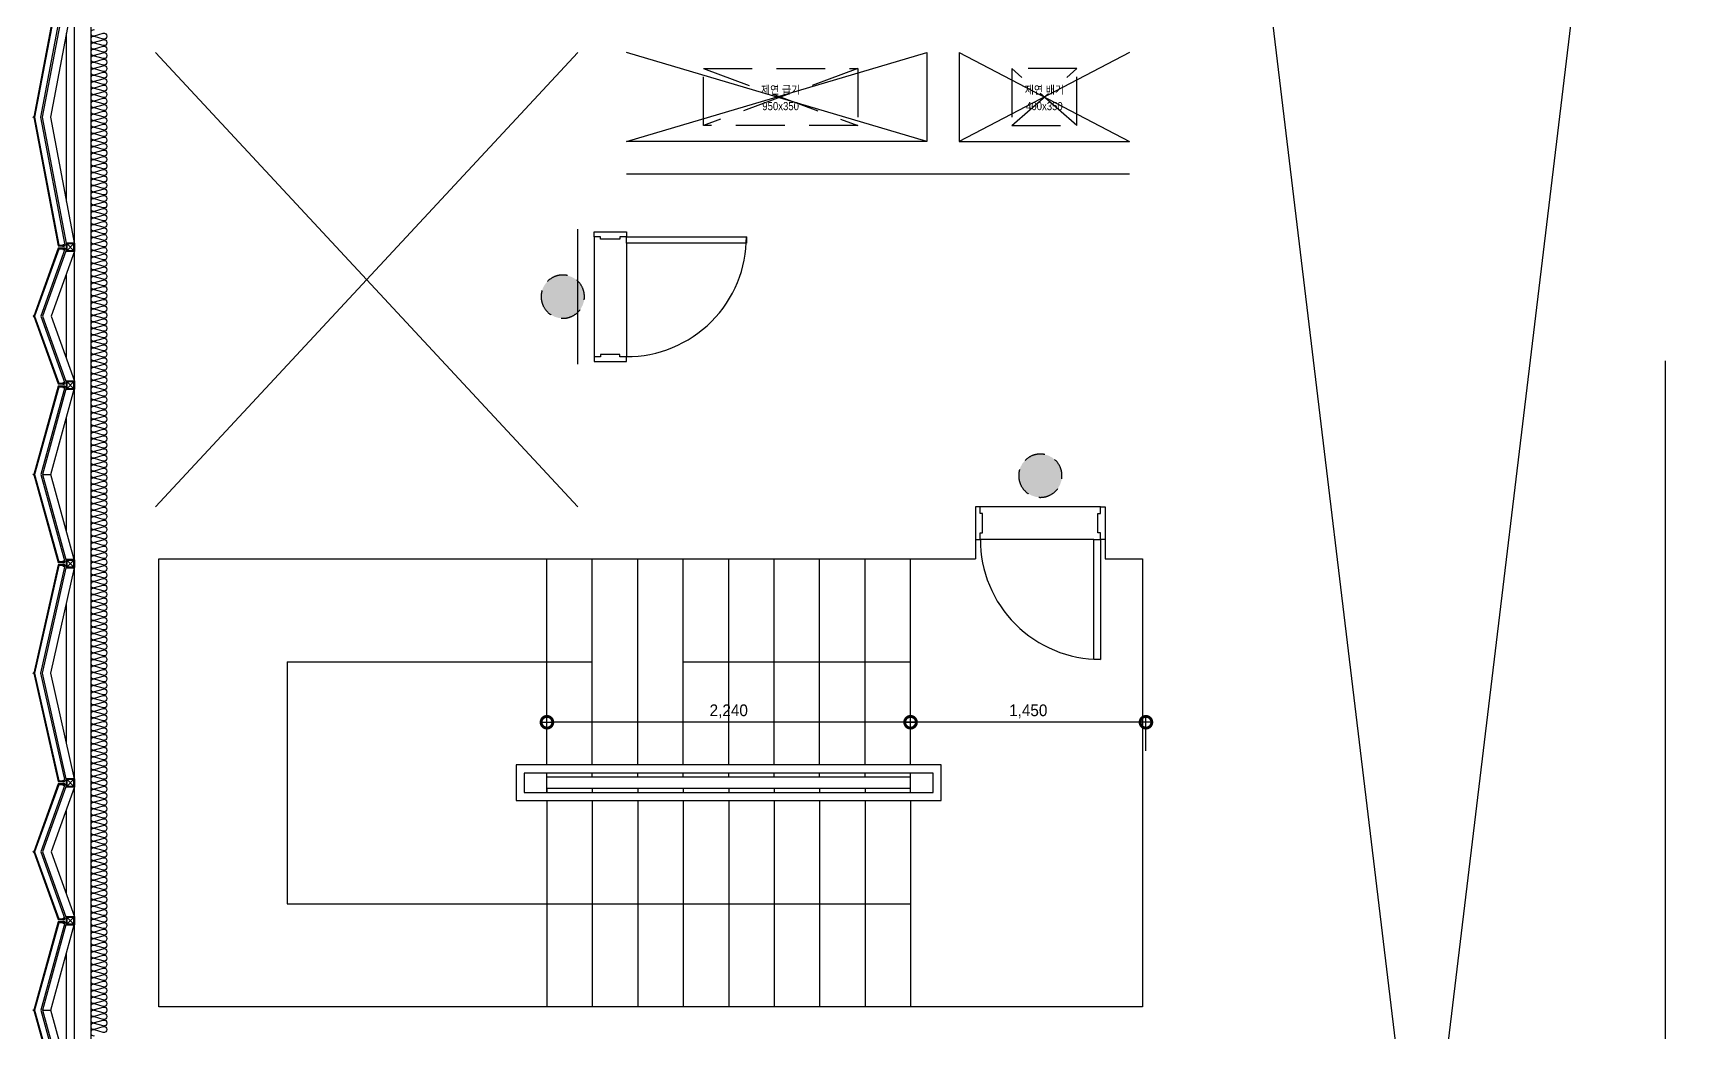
# Model space of a CAD drawing. Header units: millimetres. Extents: x 49154 to 181784, y 28275 to 149577.
# Drawn here: x 91700 to 101941, y 137665 to 143823 of the extents above; entities that cross this region are included whole.
import ezdxf
from ezdxf.enums import TextEntityAlignment as Align

# ---------------------------------------------------------------- set-up
doc = ezdxf.new("R2010")
doc.units = ezdxf.units.MM
doc.header["$LTSCALE"] = 300
for name, pattern in [('ghid', [3, 2, -1]), ('H1', [1.5, 1, -0.5]), ('HID', [2.8, 1.8, -1])]:
    doc.linetypes.add(name, pattern=pattern)
for name, color, linetype in [('6FIN', 6, 'Continuous'), ('A-CORE-STR', 9, 'Continuous'), ('A-CORE-난간', 8, 'Continuous'), ('A-DIM', 7, 'Continuous'), ('A-DOOR', 4, 'Continuous'), ('A-ETC-소방', 8, 'H1'), ('A-FIN', 6, 'Continuous'), ('A-HAT-MATL', 8, 'Continuous'), ('A-OPEN', 1, 'Continuous'), ('A-SYM', 7, 'Continuous'), ('A-WALL-D', 7, 'Continuous'), ('A-갑종방화문', 7, 'Continuous'), ('A-방화문표기', 6, 'ghid'), ('A-하지철물', 55, 'Continuous'), ('alucobond', 4, 'Continuous'), ('ISL', 251, 'Continuous'), ('mold', 4, 'Continuous'), ('SHEET', 6, 'Continuous')]:
    doc.layers.add(name, color=color, linetype=linetype)
doc.layers.add('NOPLOT-DIM', color=191, linetype='Continuous', plot=False)
doc.styles.add('Gdim', font='')
doc.styles.get('Gdim').set_extended_font_data('Dotum')
doc.dimstyles.new('Gdim30(INT)', dxfattribs={"dimscale": 24, "dimtxt": 3, "dimasz": 1, "dimexe": 1.5, "dimexo": 2, "dimgap": 1, "dimtad": 1, "dimdec": 0, "dimzin": 0, "dimdsep": 46, "dimlunit": 6, "dimtxsty": 'Gdim', "dimblk": 'ToneDOT', "dimcen": 1.5, "dimdle": 1.5, "dimclrd": 1, "dimclre": 1, "dimclrt": 256, "dimadec": 1, "dimazin": 0, "dimtfac": 1, "dimtdec": 0, "dimtix": 1, "dimtmove": 2, "dimatfit": 3, "dimldrblk": 'DOT', "dimfxl": 1, "dimtolj": 1, "dimtzin": 0, "dimlwd": -1, "dimlwe": -1, "dimarcsym": 0})

# ---------------------------------------------------------------- blocks, each defined once
blk = doc.blocks.new('EX-850-1')
at = {"layer": '6FIN', "elevation": 0}
for points in [[(3, 204), (47, 204, 0.414214), (50, 207), (50, 251, 0.414214), (47, 254), (3, 254, 0.414214), (0, 251), (0, 207, 0.414214)], [(897, 204), (853, 204, -0.414214), (850, 207), (850, 251, -0.414214), (853, 254), (897, 254, -0.414214), (900, 251), (900, 207, -0.414214)]]:
    blk.add_lwpolyline(points, format="xyb", close=True, dxfattribs=at)
at = {"layer": 'A-하지철물'}
for p, q in [((850, 254), (50, 254)), ((711, 204), (189, 204))]:
    blk.add_line(p, q, dxfattribs=at)
at = {"layer": 'A-하지철물', "elevation": 0}
for points in [[(50, 254), (450, 110), (850, 254)], [(50, 204), (50, 201), (450, 57), (850, 201), (850, 204)]]:
    blk.add_lwpolyline(points, dxfattribs=at)
at = {"layer": 'A-하지철물'}
blk.add_circle((450, 4), 4.07, dxfattribs=at)
at = {"layer": 'alucobond', "color": 251, "linetype": 'HID', "ltscale": 10}
for p, q in [((30, 185), (42, 185)), ((31, 182), (31, 188)), ((31, 187), (39, 187)), ((31, 184), (39, 184)), ((32, 181), (32, 189)), ((32, 189), (32, 189)), ((32, 181), (32, 181)), ((38, 183), (38, 187)), ((39, 183), (39, 187)), ((870, 185), (858, 185)), ((861, 183), (861, 187)), ((869, 187), (861, 187)), ((869, 184), (861, 184)), ((862, 183), (862, 187)), ((867, 181), (867, 189)), ((868, 189), (867, 189)), ((868, 181), (867, 181)), ((869, 182), (869, 188))]:
    blk.add_line(p, q, dxfattribs=at)
at = {"layer": 'alucobond'}
for p, q in [((32, 195), (37, 195)), ((867, 195), (863, 195))]:
    blk.add_line(p, q, dxfattribs=at)
at = {"layer": 'alucobond', "color": 251, "linetype": 'HID', "ltscale": 10}
for points in [[(32, 189), (31, 188)], [(32, 181), (31, 182)], [(868, 189), (869, 188)], [(868, 181), (869, 182)]]:
    blk.add_lwpolyline(points, dxfattribs=at)
at = {"layer": 'alucobond', "elevation": 0}
for points in [[(32, 195), (32, 154), (450, 4), (867, 154), (867, 195)], [(37, 195), (37, 157), (450, 8), (863, 157), (863, 195)]]:
    blk.add_lwpolyline(points, dxfattribs=at)
at = {"layer": 'alucobond', "color": 251, "linetype": 'HID', "ltscale": 10, "elevation": 0}
blk.add_lwpolyline([(37, 195), (450, 47), (863, 195)], dxfattribs=at)
at = {"layer": 'alucobond', "color": 251, "linetype": 'HID', "ltscale": 10}
for points in [[(39, 187, -0.666667), (39, 184, -1.5)], [(861, 187, 0.666667), (861, 184, 1.5)]]:
    blk.add_lwpolyline(points, format="xyb", dxfattribs=at)
for centre, start, end in [((39, 187), 0, 180), ((39, 183), 180, 0), ((861, 187), 0, 180), ((861, 183), 180, 0)]:
    blk.add_arc(centre, 0.75, start, end, dxfattribs=at)
at = {"layer": 'mold', "color": 4}
for points in [[(25, 204), (25, 203)], [(875, 204), (875, 203)]]:
    blk.add_lwpolyline(points, dxfattribs=at)
at = {"layer": 'SHEET', "color": 8}
for p, q in [((47, 251), (3, 207)), ((3, 251), (47, 207)), ((853, 251), (897, 207)), ((897, 251), (853, 207))]:
    blk.add_line(p, q, dxfattribs=at)
at = {"layer": 'SHEET', "color": 8, "elevation": 0}
for points in [[(3, 207), (47, 207), (47, 251), (3, 251)], [(897, 207), (853, 207), (853, 251), (897, 251)]]:
    blk.add_lwpolyline(points, close=True, dxfattribs=at)
blk = doc.blocks.new('EX-1350')
at = {"layer": '6FIN', "elevation": 0}
for points in [[(3, 204), (47, 204, 0.414214), (50, 207), (50, 251, 0.414214), (47, 254), (3, 254, 0.414214), (0, 251), (0, 207, 0.414214)], [(1397, 204), (1353, 204, -0.414214), (1350, 207), (1350, 251, -0.414214), (1353, 254), (1397, 254, -0.414214), (1400, 251), (1400, 207, -0.414214)]]:
    blk.add_lwpolyline(points, format="xyb", close=True, dxfattribs=at)
at = {"layer": 'A-하지철물'}
for p, q in [((1350, 254), (50, 254)), ((1134, 204), (266, 204))]:
    blk.add_line(p, q, dxfattribs=at)
at = {"layer": 'A-하지철물', "elevation": 0}
for points in [[(50, 254), (50, 201), (700, 55), (1350, 201), (1350, 254)], [(50, 253), (700, 107), (1350, 253)]]:
    blk.add_lwpolyline(points, dxfattribs=at)
at = {"layer": 'A-하지철물'}
blk.add_circle((700, 4), 4.07, dxfattribs=at)
at = {"layer": 'alucobond', "color": 251, "linetype": 'HID', "ltscale": 10}
for p, q in [((30, 185), (42, 185)), ((31, 182), (31, 188)), ((31, 187), (39, 187)), ((31, 184), (39, 184)), ((32, 181), (32, 189)), ((32, 189), (32, 189)), ((32, 181), (32, 181)), ((38, 183), (38, 187)), ((39, 183), (39, 187)), ((1370, 185), (1358, 185)), ((1361, 183), (1361, 187)), ((1369, 187), (1361, 187)), ((1369, 184), (1361, 184)), ((1362, 183), (1362, 187)), ((1367, 181), (1367, 189)), ((1368, 189), (1367, 189)), ((1368, 181), (1367, 181)), ((1369, 182), (1369, 188))]:
    blk.add_line(p, q, dxfattribs=at)
at = {"layer": 'alucobond'}
for p, q in [((32, 195), (37, 195)), ((1367, 195), (1363, 195))]:
    blk.add_line(p, q, dxfattribs=at)
at = {"layer": 'alucobond', "color": 251, "linetype": 'HID', "ltscale": 10, "elevation": 0}
for points in [[(32, 189), (31, 188)], [(32, 181), (31, 182)], [(37, 194), (700, 45), (1363, 194)], [(1368, 189), (1369, 188)], [(1368, 181), (1369, 182)]]:
    blk.add_lwpolyline(points, dxfattribs=at)
at = {"layer": 'alucobond', "elevation": 0}
for points in [[(32, 195), (32, 154), (700, 4), (1367, 154), (1367, 195)], [(37, 195), (37, 157), (700, 8), (1363, 157), (1363, 195)]]:
    blk.add_lwpolyline(points, dxfattribs=at)
at = {"layer": 'alucobond', "color": 251, "linetype": 'HID', "ltscale": 10, "elevation": 0}
for points in [[(39, 187, -0.666667), (39, 184, -1.5)], [(1361, 187, 0.666667), (1361, 184, 1.5)]]:
    blk.add_lwpolyline(points, format="xyb", dxfattribs=at)
at = {"layer": 'alucobond', "color": 251, "linetype": 'HID', "ltscale": 10}
for centre, start, end in [((39, 187), 0, 180), ((39, 183), 180, 0), ((1361, 187), 0, 180), ((1361, 183), 180, 0)]:
    blk.add_arc(centre, 0.75, start, end, dxfattribs=at)
at = {"layer": 'mold', "color": 4, "elevation": 0}
for points in [[(25, 204), (25, 203)], [(1375, 204), (1375, 203)]]:
    blk.add_lwpolyline(points, dxfattribs=at)
at = {"layer": 'SHEET', "color": 8}
for p, q in [((47, 251), (3, 207)), ((3, 251), (47, 207)), ((1353, 251), (1397, 207)), ((1397, 251), (1353, 207))]:
    blk.add_line(p, q, dxfattribs=at)
at = {"layer": 'SHEET', "color": 8, "elevation": 0}
for points in [[(3, 207), (47, 207), (47, 251), (3, 251)], [(1397, 207), (1353, 207), (1353, 251), (1397, 251)]]:
    blk.add_lwpolyline(points, close=True, dxfattribs=at)
blk = doc.blocks.new('EX-1100')
at = {"layer": '6FIN', "elevation": 0}
for points in [[(3, 204), (47, 204, 0.414214), (50, 207), (50, 251, 0.414214), (47, 254), (3, 254, 0.414214), (0, 251), (0, 207, 0.414214)], [(1147, 204), (1103, 204, -0.414214), (1100, 207), (1100, 251, -0.414214), (1103, 254), (1147, 254, -0.414214), (1150, 251), (1150, 207, -0.414214)]]:
    blk.add_lwpolyline(points, format="xyb", close=True, dxfattribs=at)
at = {"layer": 'A-하지철물'}
for p, q in [((1100, 254), (50, 254)), ((923, 204), (227, 204)), ((575, 56), (575, 108))]:
    blk.add_line(p, q, dxfattribs=at)
at = {"layer": 'A-하지철물', "elevation": 0}
blk.add_lwpolyline([(1100, 201), (1100, 253), (575, 108), (50, 253), (50, 201), (575, 56)], close=True, dxfattribs=at)
at = {"layer": 'A-하지철물'}
blk.add_circle((575, 4), 4.07, dxfattribs=at)
at = {"layer": 'alucobond', "color": 251, "linetype": 'HID', "ltscale": 10}
for p, q in [((30, 185), (42, 185)), ((31, 182), (31, 188)), ((31, 187), (39, 187)), ((31, 184), (39, 184)), ((32, 181), (32, 189)), ((32, 189), (32, 189)), ((32, 181), (32, 181)), ((38, 183), (38, 187)), ((39, 183), (39, 187)), ((1120, 185), (1108, 185)), ((1111, 183), (1111, 187)), ((1119, 187), (1111, 187)), ((1119, 184), (1111, 184)), ((1112, 183), (1112, 187)), ((1118, 181), (1118, 189)), ((1118, 189), (1118, 189)), ((1118, 181), (1118, 181)), ((1119, 182), (1119, 188))]:
    blk.add_line(p, q, dxfattribs=at)
at = {"layer": 'alucobond'}
for p, q in [((32, 195), (37, 195)), ((1118, 195), (1114, 195))]:
    blk.add_line(p, q, dxfattribs=at)
at = {"layer": 'alucobond', "color": 251, "linetype": 'HID', "ltscale": 10, "elevation": 0}
for points in [[(32, 189), (31, 188)], [(32, 181), (31, 182)], [(37, 194), (575, 46), (1114, 194)], [(1118, 189), (1119, 188)], [(1118, 181), (1119, 182)]]:
    blk.add_lwpolyline(points, dxfattribs=at)
at = {"layer": 'alucobond', "elevation": 0}
for points in [[(32, 195), (32, 154), (575, 4), (1118, 154), (1118, 195)], [(37, 195), (37, 157), (575, 8), (1114, 157), (1114, 195)], [(1114, 195), (1114, 157)]]:
    blk.add_lwpolyline(points, dxfattribs=at)
at = {"layer": 'alucobond', "color": 251, "linetype": 'HID', "ltscale": 10, "elevation": 0}
for points in [[(39, 187, -0.666667), (39, 184, -1.5)], [(1111, 187, 0.666667), (1111, 184, 1.5)]]:
    blk.add_lwpolyline(points, format="xyb", dxfattribs=at)
at = {"layer": 'alucobond', "color": 251, "linetype": 'HID', "ltscale": 10}
for centre, start, end in [((39, 187), 0, 180), ((39, 183), 180, 0), ((1111, 187), 0, 180), ((1111, 183), 180, 0)]:
    blk.add_arc(centre, 0.75, start, end, dxfattribs=at)
at = {"layer": 'mold', "color": 4, "elevation": 0}
for points in [[(25, 204), (25, 203)], [(1125, 204), (1125, 203)]]:
    blk.add_lwpolyline(points, dxfattribs=at)
at = {"layer": 'SHEET', "color": 8}
for p, q in [((47, 251), (3, 207)), ((3, 251), (47, 207)), ((1103, 251), (1147, 207)), ((1147, 251), (1103, 207))]:
    blk.add_line(p, q, dxfattribs=at)
at = {"layer": 'SHEET', "color": 8, "elevation": 0}
for points in [[(3, 207), (47, 207), (47, 251), (3, 251)], [(1147, 207), (1103, 207), (1103, 251), (1147, 251)]]:
    blk.add_lwpolyline(points, close=True, dxfattribs=at)
blk = doc.blocks.new('EX-1600')
at = {"layer": '6FIN', "elevation": 0}
for points in [[(3, 204), (47, 204, 0.414214), (50, 207), (50, 251, 0.414214), (47, 254), (3, 254, 0.414214), (0, 251), (0, 207, 0.414214)], [(1647, 204), (1603, 204, -0.414214), (1600, 207), (1600, 251, -0.414214), (1603, 254), (1647, 254, -0.414214), (1650, 251), (1650, 207, -0.414214)]]:
    blk.add_lwpolyline(points, format="xyb", close=True, dxfattribs=at)
at = {"layer": 'A-하지철물'}
for p, q in [((1600, 254), (50, 254)), ((1344, 204), (306, 204))]:
    blk.add_line(p, q, dxfattribs=at)
at = {"layer": 'A-하지철물', "elevation": 0}
for points in [[(42, 254), (825, 106), (1608, 254)], [(50, 204), (50, 202), (825, 55), (1600, 202), (1600, 204)]]:
    blk.add_lwpolyline(points, dxfattribs=at)
at = {"layer": 'A-하지철물'}
blk.add_circle((825, 4), 4.07, dxfattribs=at)
at = {"layer": 'alucobond', "color": 251, "linetype": 'HID', "ltscale": 10}
for p, q in [((30, 185), (42, 185)), ((31, 182), (31, 188)), ((31, 187), (39, 187)), ((31, 184), (39, 184)), ((32, 181), (32, 189)), ((32, 189), (32, 189)), ((32, 181), (32, 181)), ((38, 183), (38, 187)), ((39, 183), (39, 187)), ((1620, 185), (1608, 185)), ((1611, 183), (1611, 187)), ((1619, 187), (1611, 187)), ((1619, 184), (1611, 184)), ((1612, 183), (1612, 187)), ((1617, 181), (1617, 189)), ((1618, 189), (1617, 189)), ((1618, 181), (1617, 181)), ((1619, 182), (1619, 188))]:
    blk.add_line(p, q, dxfattribs=at)
at = {"layer": 'alucobond'}
for p, q in [((32, 195), (37, 195)), ((1617, 195), (1613, 195))]:
    blk.add_line(p, q, dxfattribs=at)
at = {"layer": 'alucobond', "color": 251, "linetype": 'HID', "ltscale": 10}
for points in [[(32, 189), (31, 188)], [(32, 181), (31, 182)]]:
    blk.add_lwpolyline(points, dxfattribs=at)
at = {"layer": 'alucobond', "elevation": 0}
for points in [[(32, 195), (32, 154), (825, 4), (1617, 154), (1617, 195)], [(37, 195), (37, 157), (825, 8), (1613, 157), (1613, 195)]]:
    blk.add_lwpolyline(points, dxfattribs=at)
at = {"layer": 'alucobond', "color": 251, "linetype": 'HID', "ltscale": 10, "elevation": 0}
for points in [[(37, 194), (825, 45), (1613, 194)], [(1618, 189), (1619, 188)], [(1618, 181), (1619, 182)]]:
    blk.add_lwpolyline(points, dxfattribs=at)
at = {"layer": 'alucobond', "color": 251, "linetype": 'HID', "ltscale": 10}
blk.add_lwpolyline([(39, 187, -0.666667), (39, 184, -1.5)], format="xyb", dxfattribs=at)
at = {"layer": 'alucobond', "color": 251, "linetype": 'HID', "ltscale": 10, "elevation": 0}
blk.add_lwpolyline([(1611, 187, 0.666667), (1611, 184, 1.5)], format="xyb", dxfattribs=at)
at = {"layer": 'alucobond', "color": 251, "linetype": 'HID', "ltscale": 10}
for centre, start, end in [((39, 187), 0, 180), ((39, 183), 180, 0), ((1611, 187), 0, 180), ((1611, 183), 180, 0)]:
    blk.add_arc(centre, 0.75, start, end, dxfattribs=at)
at = {"layer": 'mold', "color": 4}
blk.add_lwpolyline([(25, 204), (25, 203)], dxfattribs=at)
at = {"layer": 'mold', "color": 4, "elevation": 0}
blk.add_lwpolyline([(1625, 204), (1625, 203)], dxfattribs=at)
at = {"layer": 'SHEET', "color": 8}
for p, q in [((47, 251), (3, 207)), ((3, 251), (47, 207)), ((1603, 251), (1647, 207)), ((1647, 251), (1603, 207))]:
    blk.add_line(p, q, dxfattribs=at)
at = {"layer": 'SHEET', "color": 8, "elevation": 0}
for points in [[(3, 207), (47, 207), (47, 251), (3, 251)], [(1647, 207), (1603, 207), (1603, 251), (1647, 251)]]:
    blk.add_lwpolyline(points, close=True, dxfattribs=at)
blk = doc.blocks.new('ToneDOT')
at = {"layer": 'A-DIM', "color": 1, "linetype": 'ByBlock'}
blk.add_line((1.5, 0), (-1.5, 0), dxfattribs=at)
at = {"layer": 'A-DIM', "color": 1, "linetype": 'ByBlock', "const_width": 3}
blk.add_lwpolyline([(0.375, 0, 1), (-0.375, 0, 1)], format="xyb", close=True, dxfattribs=at)
blk = doc.blocks.new('*D176')
at = {"layer": 'Defpoints', "color": 0, "transparency": 16777216}
for p in [(97104, 139578), (97104, 139354), (98554, 139354)]:
    blk.add_point(p, dxfattribs=at)
at = {"layer": 'NOPLOT-DIM', "color": 1, "transparency": 16777216}
for p, q in [((97104, 139402), (97104, 139614)), ((98554, 139402), (98554, 139614)), ((98530, 139578), (97128, 139578))]:
    blk.add_line(p, q, dxfattribs=at)
at = {"layer": 'NOPLOT-DIM', "color": 1, "transparency": 16777216, "xscale": 24, "yscale": 24, "zscale": 24, "rotation": 180}
blk.add_blockref('ToneDOT', (97104, 139578), dxfattribs=at)
at = {"layer": 'NOPLOT-DIM', "color": 1, "transparency": 16777216, "xscale": 24, "yscale": 24, "zscale": 24}
blk.add_blockref('ToneDOT', (98554, 139578), dxfattribs=at)
at = {"layer": 'NOPLOT-DIM', "transparency": 16777216, "insert": (97829, 139645), "char_height": 72, "attachment_point": 5, "style": 'Gdim'}
blk.add_mtext('\\A1;1,450', dxfattribs=at)
blk = doc.blocks.new('_Dot')
at = {"color": 0, "linetype": 'ByBlock', "lineweight": -2}
blk.add_line((-0.5, 0), (-1, 0), dxfattribs=at)
at = {"color": 0, "linetype": 'ByBlock', "const_width": 0.5}
blk.add_lwpolyline([(-0.25, 0, 1), (0.25, 0, 1)], format="xyb", close=True, dxfattribs=at)
blk = doc.blocks.new('*D177')
at = {"layer": 'Defpoints', "color": 0, "transparency": 16777216}
for p in [(94864, 139578), (94864, 139354), (97104, 139354)]:
    blk.add_point(p, dxfattribs=at)
at = {"layer": 'NOPLOT-DIM', "color": 1, "transparency": 16777216}
for p, q in [((94864, 139402), (94864, 139614)), ((97104, 139402), (97104, 139614)), ((97080, 139578), (94888, 139578))]:
    blk.add_line(p, q, dxfattribs=at)
at = {"layer": 'NOPLOT-DIM', "color": 1, "transparency": 16777216, "xscale": 24, "yscale": 24, "zscale": 24, "rotation": 180}
blk.add_blockref('ToneDOT', (94864, 139578), dxfattribs=at)
at = {"layer": 'NOPLOT-DIM', "color": 1, "transparency": 16777216, "xscale": 24, "yscale": 24, "zscale": 24}
blk.add_blockref('ToneDOT', (97104, 139578), dxfattribs=at)
at = {"layer": 'NOPLOT-DIM', "transparency": 16777216, "insert": (95984, 139645), "char_height": 72, "attachment_point": 5, "style": 'Gdim'}
blk.add_mtext('\\A1;2,240', dxfattribs=at)
blk = doc.blocks.new('A$C576E180F--')
at = {"layer": 'A-DOOR', "color": 8}
for p, q in [((775, 735), (1475, 735)), ((735, 535), (1475, 535))]:
    blk.add_line(p, q, dxfattribs=at)
at = {"layer": 'A-DOOR'}
for points in [[(735, 735), (735, 1475), (775, 1475), (775, 735)], [(705, 735), (735, 735), (735, 695), (750, 695), (750, 575), (735, 575), (735, 535), (705, 535)], [(1505, 735), (1475, 735), (1475, 695), (1460, 695), (1460, 575), (1475, 575), (1475, 535), (1505, 535)]]:
    blk.add_lwpolyline(points, close=True, dxfattribs=at)
at = {"layer": 'A-DOOR', "color": 1}
blk.add_arc((737, 737), 737, 359.7876, 90.2124, dxfattribs=at)
blk = doc.blocks.new('SYM-갑종방화문')
at = {"layer": 'A-방화문표기'}
blk.add_hatch(color=251, dxfattribs=at).paths.add_polyline_path([(-600, 0, 1), (600, 0, 1)])
at = {"layer": 'A-방화문표기', "color": 251}
blk.add_circle((0, 0), 600, dxfattribs=at)
blk = doc.blocks.new('A$C1B410CB1')
at = {"layer": 'A-갑종방화문', "xscale": 0.1666666666666667, "yscale": 0.1666666666666667, "zscale": 0.1666666666666667}
blk.add_blockref('SYM-갑종방화문', (100, 100), dxfattribs=at)
blk = doc.blocks.new('제연급기 950X350')
for p, q in [((-475, 175), (475, -175)), ((475, 175), (-475, -175))]:
    blk.add_line(p, q)
at = {"elevation": 0}
blk.add_lwpolyline([(-475, 175), (475, 175), (475, -175), (-475, -175)], close=True, dxfattribs=at)
at = {"style": 'Gdim', "width": 0.9}
for s, p in [('제연 급기', (0, 44)), ('950x350', (0, -56))]:
    blk.add_text(s, height=50, dxfattribs=at).set_placement(p, align=Align.MIDDLE_CENTER)
blk = doc.blocks.new('제연배기 400X350')
for p, q in [((200, -175), (-200, 175)), ((-200, -175), (200, 175))]:
    blk.add_line(p, q)
blk.add_lwpolyline([(200, 175), (-200, 175), (-200, -175), (200, -175)], close=True)
at = {"style": 'Gdim', "width": 0.9}
for s, p in [('제연 배기', (0, 44)), ('400x350', (0, -56))]:
    blk.add_text(s, height=50, dxfattribs=at).set_placement(p, align=Align.MIDDLE_CENTER)

msp = doc.modelspace()

# ---------------------------------------------------------------- linework, layer by layer
at = {"layer": 'A-CORE-STR'}
for p, q in [((94863.6, 139315), (94863.6, 140585)), ((95143.6, 139315), (95143.6, 140585)), ((95423.6, 139315), (95423.6, 140585)), ((95703.6, 139315), (95703.6, 140585)), ((95983.6, 139315), (95983.6, 140585)), ((96263.6, 139315), (96263.6, 140585)), ((96543.6, 139315), (96543.6, 140585)), ((96823.6, 139315), (96823.6, 140585)), ((97103.6, 139315), (97103.6, 140585)), ((94863.6, 139145), (94863.6, 139265)), ((94863.6, 139240), (94863.6, 139265)), ((97103.6, 139240), (94863.6, 139240)), ((95143.6, 139240), (95143.6, 139265)), ((95423.6, 139240), (95423.6, 139265)), ((95703.6, 139240), (95703.6, 139265)), ((95983.6, 139240), (95983.6, 139265)), ((96263.6, 139240), (96263.6, 139265)), ((96543.6, 139240), (96543.6, 139265)), ((96823.6, 139240), (96823.6, 139265)), ((97103.6, 139145), (97103.6, 139265)), ((97103.6, 139170), (94863.6, 139170)), ((94863.6, 139170), (94863.6, 139145)), ((94863.6, 139095), (94863.6, 137825)), ((95143.6, 139170), (95143.6, 139145)), ((95143.6, 139095), (95143.6, 137825)), ((95423.6, 139170), (95423.6, 139145)), ((95423.6, 139095), (95423.6, 137825)), ((95703.6, 139170), (95703.6, 139145)), ((95703.6, 139095), (95703.6, 137825)), ((95983.6, 139170), (95983.6, 139145)), ((95983.6, 139095), (95983.6, 137825)), ((96263.6, 139170), (96263.6, 139145)), ((96263.6, 139095), (96263.6, 137825)), ((96543.6, 139170), (96543.6, 139145)), ((96543.6, 139095), (96543.6, 137825)), ((96823.6, 139170), (96823.6, 139145)), ((96823.6, 139095), (96823.6, 137825)), ((97103.6, 139095), (97103.6, 137825))]:
    msp.add_line(p, q, dxfattribs=at)
at = {"layer": 'A-CORE-난간', "elevation": 0}
for points in [[(94673.6, 139095), (97293.6, 139095), (97293.6, 139315), (94673.6, 139315)], [(94723.6, 139145), (97243.6, 139145), (97243.6, 139265), (94723.6, 139265)]]:
    msp.add_lwpolyline(points, close=True, dxfattribs=at)
at = {"layer": 'A-ETC-소방'}
for p, q in [((96778.6, 143605), (95828.6, 143255)), ((95828.6, 143605), (96778.6, 143255))]:
    msp.add_line(p, q, dxfattribs=at)
at = {"layer": 'A-FIN'}
for p, q in [((97503.6, 140705), (97503.6, 140585)), ((98303.6, 140705), (98303.6, 140585))]:
    msp.add_line(p, q, dxfattribs=at)
at = {"layer": 'A-FIN', "elevation": 0}
msp.add_lwpolyline([(98303.6, 140585), (98533.6, 140585), (98533.6, 137825), (92473.6, 137825), (92473.6, 140585), (97503.6, 140585)], dxfattribs=at)
at = {"layer": 'A-HAT-MATL'}
msp.add_line((95053.6, 141785), (95053.6, 142615), dxfattribs=at)
at = {"layer": 'A-OPEN'}
for p, q in [((98753.6, 123805), (101753.6, 148705)), ((98753.6, 148705), (101753.6, 123805)), ((92453.6, 140905), (95053.6, 143705)), ((92453.6, 143705), (95053.6, 140905)), ((95353.6, 143155), (97203.6, 143705)), ((97203.6, 143155), (95353.6, 143705)), ((97403.6, 143705), (98453.6, 143155)), ((98453.6, 143705), (97403.6, 143155))]:
    msp.add_line(p, q, dxfattribs=at)
at = {"layer": 'A-SYM'}
for p, q in [((93263.6, 139950), (93263.6, 138460)), ((93263.6, 139950), (95143.6, 139950)), ((95703.6, 139950), (97103.6, 139950)), ((93263.6, 138460), (97103.6, 138460))]:
    msp.add_line(p, q, dxfattribs=at)
at = {"layer": 'A-WALL-D'}
msp.add_line((98453.6, 142955), (95353.6, 142955), dxfattribs=at)
at = {"layer": 'A-WALL-D', "elevation": 0}
for points in [[(97203.6, 143705), (97203.6, 143155), (95353.6, 143155)], [(97403.6, 143705), (97403.6, 143155), (98453.6, 143155)], [(101753.6, 141805), (101753.6, 131605)]]:
    msp.add_lwpolyline(points, dxfattribs=at)
at = {"layer": 'ISL', "elevation": 0}
msp.add_lwpolyline([(108523.6, 149105), (92053.6, 149105), (92053.6, 123835)], dxfattribs=at)
msp.add_lwpolyline([(92077.8, 143842.7, 1.3725934), (92077.8, 143807.3), (92129.3, 143822.7, -0.5092668), (92153.6, 143805, -0.5092668), (92129.3, 143787.3), (92077.8, 143802.7, 1.3725934), (92077.8, 143767.3), (92129.3, 143782.7, -0.5092668), (92153.6, 143765, -0.5092668), (92129.3, 143747.3), (92077.8, 143762.7, 1.3725934), (92077.8, 143727.3), (92129.3, 143742.7, -0.5092668), (92153.6, 143725, -0.5092668), (92129.3, 143707.3), (92077.8, 143722.7, 1.3725934), (92077.8, 143687.3), (92129.3, 143702.7, -0.5092668), (92153.6, 143685, -0.5092668), (92129.3, 143667.3), (92077.8, 143682.7, 1.3725934), (92077.8, 143647.3), (92129.3, 143662.7, -0.5092668), (92153.6, 143645, -0.5092668), (92129.3, 143627.3), (92077.8, 143642.7, 1.3725934), (92077.8, 143607.3), (92129.3, 143622.7, -0.5092668), (92153.6, 143605, -0.5092668), (92129.3, 143587.3), (92077.8, 143602.7, 1.3725934), (92077.8, 143567.3), (92129.3, 143582.7, -0.5092668), (92153.6, 143565, -0.5092668), (92129.3, 143547.3), (92077.8, 143562.7, 1.3725934), (92077.8, 143527.3), (92129.3, 143542.7, -0.5092668), (92153.6, 143525, -0.5092668), (92129.3, 143507.3), (92077.8, 143522.7, 1.3725934), (92077.8, 143487.3), (92129.3, 143502.7, -0.5092668), (92153.6, 143485, -0.5092668), (92129.3, 143467.3), (92077.8, 143482.7, 1.3725934), (92077.8, 143447.3), (92129.3, 143462.7, -0.5092668), (92153.6, 143445, -0.5092668), (92129.3, 143427.3), (92077.8, 143442.7, 1.3725934), (92077.8, 143407.3), (92129.3, 143422.7, -0.5092668), (92153.6, 143405, -0.5092668), (92129.3, 143387.3), (92077.8, 143402.7, 1.3725934), (92077.8, 143367.3), (92129.3, 143382.7, -0.5092668), (92153.6, 143365, -0.5092668), (92129.3, 143347.3), (92077.8, 143362.7, 1.3725934), (92077.8, 143327.3), (92129.3, 143342.7, -0.5092668), (92153.6, 143325, -0.5092668), (92129.3, 143307.3), (92077.8, 143322.7, 1.3725934), (92077.8, 143287.3), (92129.3, 143302.7, -0.5092668), (92153.6, 143285, -0.5092668), (92129.3, 143267.3), (92077.8, 143282.7, 1.3725934), (92077.8, 143247.3), (92129.3, 143262.7, -0.5092668), (92153.6, 143245, -0.5092668), (92129.3, 143227.3), (92077.8, 143242.7, 1.3725934), (92077.8, 143207.3), (92129.3, 143222.7, -0.5092668), (92153.6, 143205, -0.5092668), (92129.3, 143187.3), (92077.8, 143202.7, 1.3725934), (92077.8, 143167.3), (92129.3, 143182.7, -0.5092668), (92153.6, 143165, -0.5092668), (92129.3, 143147.3), (92077.8, 143162.7, 1.3725934), (92077.8, 143127.3), (92129.3, 143142.7, -0.5092668), (92153.6, 143125, -0.5092668), (92129.3, 143107.3), (92077.8, 143122.7, 1.3725934), (92077.8, 143087.3), (92129.3, 143102.7, -0.5092668), (92153.6, 143085, -0.5092668), (92129.3, 143067.3), (92077.8, 143082.7, 1.3725934), (92077.8, 143047.3), (92129.3, 143062.7, -0.5092668), (92153.6, 143045, -0.5092668), (92129.3, 143027.3), (92077.8, 143042.7, 1.3725934), (92077.8, 143007.3), (92129.3, 143022.7, -0.5092668), (92153.6, 143005, -0.5092668), (92129.3, 142987.3), (92077.8, 143002.7, 1.3725934), (92077.8, 142967.3), (92129.3, 142982.7, -0.5092668), (92153.6, 142965, -0.5092668), (92129.3, 142947.3), (92077.8, 142962.7, 1.3725934), (92077.8, 142927.3), (92129.3, 142942.7, -0.5092668), (92153.6, 142925, -0.5092668), (92129.3, 142907.3), (92077.8, 142922.7, 1.3725934), (92077.8, 142887.3), (92129.3, 142902.7, -0.5092668), (92153.6, 142885, -0.5092668), (92129.3, 142867.3), (92077.8, 142882.7, 1.3725934), (92077.8, 142847.3), (92129.3, 142862.7, -0.5092668), (92153.6, 142845, -0.5092668), (92129.3, 142827.3), (92077.8, 142842.7, 1.3725934), (92077.8, 142807.3), (92129.3, 142822.7, -0.5092668), (92153.6, 142805, -0.5092668), (92129.3, 142787.3), (92077.8, 142802.7, 1.3725934), (92077.8, 142767.3), (92129.3, 142782.7, -0.5092668), (92153.6, 142765, -0.5092668), (92129.3, 142747.3), (92077.8, 142762.7, 1.3725934), (92077.8, 142727.3), (92129.3, 142742.7, -0.5092668), (92153.6, 142725, -0.5092668), (92129.3, 142707.3), (92077.8, 142722.7, 1.3725934), (92077.8, 142687.3), (92129.3, 142702.7, -0.5092668), (92153.6, 142685, -0.5092668), (92129.3, 142667.3), (92077.8, 142682.7, 1.3725934), (92077.8, 142647.3), (92129.3, 142662.7, -0.5092668), (92153.6, 142645, -0.5092668), (92129.3, 142627.3), (92077.8, 142642.7, 1.3725934), (92077.8, 142607.3), (92129.3, 142622.7, -0.5092668), (92153.6, 142605, -0.5092668), (92129.3, 142587.3), (92077.8, 142602.7, 1.3725934), (92077.8, 142567.3), (92129.3, 142582.7, -0.5092668), (92153.6, 142565, -0.5092668), (92129.3, 142547.3), (92077.8, 142562.7, 1.3725934), (92077.8, 142527.3), (92129.3, 142542.7, -0.5092668), (92153.6, 142525, -0.5092668), (92129.3, 142507.3), (92077.8, 142522.7, 1.3725934), (92077.8, 142487.3), (92129.3, 142502.7, -0.5092668), (92153.6, 142485, -0.5092668), (92129.3, 142467.3), (92077.8, 142482.7, 1.3725934), (92077.8, 142447.3), (92129.3, 142462.7, -0.5092668), (92153.6, 142445, -0.5092668), (92129.3, 142427.3), (92077.8, 142442.7, 1.3725934), (92077.8, 142407.3), (92129.3, 142422.7, -0.5092668), (92153.6, 142405, -0.5092668), (92129.3, 142387.3), (92077.8, 142402.7, 1.3725934), (92077.8, 142367.3), (92129.3, 142382.7, -0.5092668), (92153.6, 142365, -0.5092668), (92129.3, 142347.3), (92077.8, 142362.7, 1.3725934), (92077.8, 142327.3), (92129.3, 142342.7, -0.5092668), (92153.6, 142325, -0.5092668), (92129.3, 142307.3), (92077.8, 142322.7, 1.3725934), (92077.8, 142287.3), (92129.3, 142302.7, -0.5092668), (92153.6, 142285, -0.5092668), (92129.3, 142267.3), (92077.8, 142282.7, 1.3725934), (92077.8, 142247.3), (92129.3, 142262.7, -0.5092668), (92153.6, 142245, -0.5092668), (92129.3, 142227.3), (92077.8, 142242.7, 1.3725934), (92077.8, 142207.3), (92129.3, 142222.7, -0.5092668), (92153.6, 142205, -0.5092668), (92129.3, 142187.3), (92077.8, 142202.7, 1.3725934), (92077.8, 142167.3), (92129.3, 142182.7, -0.5092668), (92153.6, 142165, -0.5092668), (92129.3, 142147.3), (92077.8, 142162.7, 1.3725934), (92077.8, 142127.3), (92129.3, 142142.7, -0.5092668), (92153.6, 142125, -0.5092668), (92129.3, 142107.3), (92077.8, 142122.7, 1.3725934), (92077.8, 142087.3), (92129.3, 142102.7, -0.5092668), (92153.6, 142085, -0.5092668), (92129.3, 142067.3), (92077.8, 142082.7, 1.3725934), (92077.8, 142047.3), (92129.3, 142062.7, -0.5092668), (92153.6, 142045, -0.5092668), (92129.3, 142027.3), (92077.8, 142042.7, 1.3725934), (92077.8, 142007.3), (92129.3, 142022.7, -0.5092668), (92153.6, 142005, -0.5092668), (92129.3, 141987.3), (92077.8, 142002.7, 1.3725934), (92077.8, 141967.3), (92129.3, 141982.7, -0.5092668), (92153.6, 141965, -0.5092668), (92129.3, 141947.3), (92077.8, 141962.7, 1.3725934), (92077.8, 141927.3), (92129.3, 141942.7, -0.5092668), (92153.6, 141925, -0.5092668), (92129.3, 141907.3), (92077.8, 141922.7, 1.3725934), (92077.8, 141887.3), (92129.3, 141902.7, -0.5092668), (92153.6, 141885, -0.5092668), (92129.3, 141867.3), (92077.8, 141882.7, 1.3725934), (92077.8, 141847.3), (92129.3, 141862.7, -0.5092668), (92153.6, 141845, -0.5092668), (92129.3, 141827.3), (92077.8, 141842.7, 1.3725934), (92077.8, 141807.3), (92129.3, 141822.7, -0.5092668), (92153.6, 141805, -0.5092668), (92129.3, 141787.3), (92077.8, 141802.7, 1.3725934), (92077.8, 141767.3), (92129.3, 141782.7, -0.5092668), (92153.6, 141765, -0.5092668), (92129.3, 141747.3), (92077.8, 141762.7, 1.3725934), (92077.8, 141727.3), (92129.3, 141742.7, -0.5092668), (92153.6, 141725, -0.5092668), (92129.3, 141707.3), (92077.8, 141722.7, 1.3725934), (92077.8, 141687.3), (92129.3, 141702.7, -0.5092668), (92153.6, 141685, -0.5092668), (92129.3, 141667.3), (92077.8, 141682.7, 1.3725934), (92077.8, 141647.3), (92129.3, 141662.7, -0.5092668), (92153.6, 141645, -0.5092668), (92129.3, 141627.3), (92077.8, 141642.7, 1.3725934), (92077.8, 141607.3), (92129.3, 141622.7, -0.5092668), (92153.6, 141605, -0.5092668), (92129.3, 141587.3), (92077.8, 141602.7, 1.3725934), (92077.8, 141567.3), (92129.3, 141582.7, -0.5092668), (92153.6, 141565, -0.5092668), (92129.3, 141547.3), (92077.8, 141562.7, 1.3725934), (92077.8, 141527.3), (92129.3, 141542.7, -0.5092668), (92153.6, 141525, -0.5092668), (92129.3, 141507.3), (92077.8, 141522.7, 1.3725934), (92077.8, 141487.3), (92129.3, 141502.7, -0.5092668), (92153.6, 141485, -0.5092668), (92129.3, 141467.3), (92077.8, 141482.7, 1.3725934), (92077.8, 141447.3), (92129.3, 141462.7, -0.5092668), (92153.6, 141445, -0.5092668), (92129.3, 141427.3), (92077.8, 141442.7, 1.3725934), (92077.8, 141407.3), (92129.3, 141422.7, -0.5092668), (92153.6, 141405, -0.5092668), (92129.3, 141387.3), (92077.8, 141402.7, 1.3725934), (92077.8, 141367.3), (92129.3, 141382.7, -0.5092668), (92153.6, 141365, -0.5092668), (92129.3, 141347.3), (92077.8, 141362.7, 1.3725934), (92077.8, 141327.3), (92129.3, 141342.7, -0.5092668), (92153.6, 141325, -0.5092668), (92129.3, 141307.3), (92077.8, 141322.7, 1.3725934), (92077.8, 141287.3), (92129.3, 141302.7, -0.5092668), (92153.6, 141285, -0.5092668), (92129.3, 141267.3), (92077.8, 141282.7, 1.3725934), (92077.8, 141247.3), (92129.3, 141262.7, -0.5092668), (92153.6, 141245, -0.5092668), (92129.3, 141227.3), (92077.8, 141242.7, 1.3725934), (92077.8, 141207.3), (92129.3, 141222.7, -0.5092668), (92153.6, 141205, -0.5092668), (92129.3, 141187.3), (92077.8, 141202.7, 1.3725934), (92077.8, 141167.3), (92129.3, 141182.7, -0.5092668), (92153.6, 141165, -0.5092668), (92129.3, 141147.3), (92077.8, 141162.7, 1.3725934), (92077.8, 141127.3), (92129.3, 141142.7, -0.5092668), (92153.6, 141125, -0.5092668), (92129.3, 141107.3), (92077.8, 141122.7, 1.3725934), (92077.8, 141087.3), (92129.3, 141102.7, -0.5092668), (92153.6, 141085, -0.5092668), (92129.3, 141067.3), (92077.8, 141082.7, 1.3725934), (92077.8, 141047.3), (92129.3, 141062.7, -0.5092668), (92153.6, 141045, -0.5092668), (92129.3, 141027.3), (92077.8, 141042.7, 1.3725934), (92077.8, 141007.3), (92129.3, 141022.7, -0.5092668), (92153.6, 141005, -0.5092668), (92129.3, 140987.3), (92077.8, 141002.7, 1.3725934), (92077.8, 140967.3), (92129.3, 140982.7, -0.5092668), (92153.6, 140965, -0.5092668), (92129.3, 140947.3), (92077.8, 140962.7, 1.3725934), (92077.8, 140927.3), (92129.3, 140942.7, -0.5092668), (92153.6, 140925, -0.5092668), (92129.3, 140907.3), (92077.8, 140922.7, 1.3725934), (92077.8, 140887.3), (92129.3, 140902.7, -0.5092668), (92153.6, 140885, -0.5092668), (92129.3, 140867.3), (92077.8, 140882.7, 1.3725934), (92077.8, 140847.3), (92129.3, 140862.7, -0.5092668), (92153.6, 140845, -0.5092668), (92129.3, 140827.3), (92077.8, 140842.7, 1.3725934), (92077.8, 140807.3), (92129.3, 140822.7, -0.5092668), (92153.6, 140805, -0.5092668), (92129.3, 140787.3), (92077.8, 140802.7, 1.3725934), (92077.8, 140767.3), (92129.3, 140782.7, -0.5092668), (92153.6, 140765, -0.5092668), (92129.3, 140747.3), (92077.8, 140762.7, 1.3725934), (92077.8, 140727.3), (92129.3, 140742.7, -0.5092668), (92153.6, 140725, -0.5092668), (92129.3, 140707.3), (92077.8, 140722.7, 1.3725934), (92077.8, 140687.3), (92129.3, 140702.7, -0.5092668), (92153.6, 140685, -0.5092668), (92129.3, 140667.3), (92077.8, 140682.7, 1.3725934), (92077.8, 140647.3), (92129.3, 140662.7, -0.5092668), (92153.6, 140645, -0.5092668), (92129.3, 140627.3), (92077.8, 140642.7, 1.3725934), (92077.8, 140607.3), (92129.3, 140622.7, -0.5092668), (92153.6, 140605, -0.5092668), (92129.3, 140587.3), (92077.8, 140602.7, 1.3725934), (92077.8, 140567.3), (92129.3, 140582.7, -0.5092668), (92153.6, 140565, -0.5092668), (92129.3, 140547.3), (92077.8, 140562.7, 1.3725934), (92077.8, 140527.3), (92129.3, 140542.7, -0.5092668), (92153.6, 140525, -0.5092668), (92129.3, 140507.3), (92077.8, 140522.7, 1.3725934), (92077.8, 140487.3), (92129.3, 140502.7, -0.5092668), (92153.6, 140485, -0.5092668), (92129.3, 140467.3), (92077.8, 140482.7, 1.3725934), (92077.8, 140447.3), (92129.3, 140462.7, -0.5092668), (92153.6, 140445, -0.5092668), (92129.3, 140427.3), (92077.8, 140442.7, 1.3725934), (92077.8, 140407.3), (92129.3, 140422.7, -0.5092668), (92153.6, 140405, -0.5092668), (92129.3, 140387.3), (92077.8, 140402.7, 1.3725934), (92077.8, 140367.3), (92129.3, 140382.7, -0.5092668), (92153.6, 140365, -0.5092668), (92129.3, 140347.3), (92077.8, 140362.7, 1.3725934), (92077.8, 140327.3), (92129.3, 140342.7, -0.5092668), (92153.6, 140325, -0.5092668), (92129.3, 140307.3), (92077.8, 140322.7, 1.3725934), (92077.8, 140287.3), (92129.3, 140302.7, -0.5092668), (92153.6, 140285, -0.5092668), (92129.3, 140267.3), (92077.8, 140282.7, 1.3725934), (92077.8, 140247.3), (92129.3, 140262.7, -0.5092668), (92153.6, 140245, -0.5092668), (92129.3, 140227.3), (92077.8, 140242.7, 1.3725934), (92077.8, 140207.3), (92129.3, 140222.7, -0.5092668), (92153.6, 140205, -0.5092668), (92129.3, 140187.3), (92077.8, 140202.7, 1.3725934), (92077.8, 140167.3), (92129.3, 140182.7, -0.5092668), (92153.6, 140165, -0.5092668), (92129.3, 140147.3), (92077.8, 140162.7, 1.3725934), (92077.8, 140127.3), (92129.3, 140142.7, -0.5092668), (92153.6, 140125, -0.5092668), (92129.3, 140107.3), (92077.8, 140122.7, 1.3725934), (92077.8, 140087.3), (92129.3, 140102.7, -0.5092668), (92153.6, 140085, -0.5092668), (92129.3, 140067.3), (92077.8, 140082.7, 1.3725934), (92077.8, 140047.3), (92129.3, 140062.7, -0.5092668), (92153.6, 140045, -0.5092668), (92129.3, 140027.3), (92077.8, 140042.7, 1.3725934), (92077.8, 140007.3), (92129.3, 140022.7, -0.5092668), (92153.6, 140005, -0.5092668), (92129.3, 139987.3), (92077.8, 140002.7, 1.3725934), (92077.8, 139967.3), (92129.3, 139982.7, -0.5092668), (92153.6, 139965, -0.5092668), (92129.3, 139947.3), (92077.8, 139962.7, 1.3725934), (92077.8, 139927.3), (92129.3, 139942.7, -0.5092668), (92153.6, 139925, -0.5092668), (92129.3, 139907.3), (92077.8, 139922.7, 1.3725934), (92077.8, 139887.3), (92129.3, 139902.7, -0.5092668), (92153.6, 139885, -0.5092668), (92129.3, 139867.3), (92077.8, 139882.7, 1.3725934), (92077.8, 139847.3), (92129.3, 139862.7, -0.5092668), (92153.6, 139845, -0.5092668), (92129.3, 139827.3), (92077.8, 139842.7, 1.3725934), (92077.8, 139807.3), (92129.3, 139822.7, -0.5092668), (92153.6, 139805, -0.5092668), (92129.3, 139787.3), (92077.8, 139802.7, 1.3725934), (92077.8, 139767.3), (92129.3, 139782.7, -0.5092668), (92153.6, 139765, -0.5092668), (92129.3, 139747.3), (92077.8, 139762.7, 1.3725934), (92077.8, 139727.3), (92129.3, 139742.7, -0.5092668), (92153.6, 139725, -0.5092668), (92129.3, 139707.3), (92077.8, 139722.7, 1.3725934), (92077.8, 139687.3), (92129.3, 139702.7, -0.5092668), (92153.6, 139685, -0.5092668), (92129.3, 139667.3), (92077.8, 139682.7, 1.3725934), (92077.8, 139647.3), (92129.3, 139662.7, -0.5092668), (92153.6, 139645, -0.5092668), (92129.3, 139627.3), (92077.8, 139642.7, 1.3725934), (92077.8, 139607.3), (92129.3, 139622.7, -0.5092668), (92153.6, 139605, -0.5092668), (92129.3, 139587.3), (92077.8, 139602.7, 1.3725934), (92077.8, 139567.3), (92129.3, 139582.7, -0.5092668), (92153.6, 139565, -0.5092668), (92129.3, 139547.3), (92077.8, 139562.7, 1.3725934), (92077.8, 139527.3), (92129.3, 139542.7, -0.5092668), (92153.6, 139525, -0.5092668), (92129.3, 139507.3), (92077.8, 139522.7, 1.3725934), (92077.8, 139487.3), (92129.3, 139502.7, -0.5092668), (92153.6, 139485, -0.5092668), (92129.3, 139467.3), (92077.8, 139482.7, 1.3725934), (92077.8, 139447.3), (92129.3, 139462.7, -0.5092668), (92153.6, 139445, -0.5092668), (92129.3, 139427.3), (92077.8, 139442.7, 1.3725934), (92077.8, 139407.3), (92129.3, 139422.7, -0.5092668), (92153.6, 139405, -0.5092668), (92129.3, 139387.3), (92077.8, 139402.7, 1.3725934), (92077.8, 139367.3), (92129.3, 139382.7, -0.5092668), (92153.6, 139365, -0.5092668), (92129.3, 139347.3), (92077.8, 139362.7, 1.3725934), (92077.8, 139327.3), (92129.3, 139342.7, -0.5092668), (92153.6, 139325, -0.5092668), (92129.3, 139307.3), (92077.8, 139322.7, 1.3725934), (92077.8, 139287.3), (92129.3, 139302.7, -0.5092668), (92153.6, 139285, -0.5092668), (92129.3, 139267.3), (92077.8, 139282.7, 1.3725934), (92077.8, 139247.3), (92129.3, 139262.7, -0.5092668), (92153.6, 139245, -0.5092668), (92129.3, 139227.3), (92077.8, 139242.7, 1.3725934), (92077.8, 139207.3), (92129.3, 139222.7, -0.5092668), (92153.6, 139205, -0.5092668), (92129.3, 139187.3), (92077.8, 139202.7, 1.3725934), (92077.8, 139167.3), (92129.3, 139182.7, -0.5092668), (92153.6, 139165, -0.5092668), (92129.3, 139147.3), (92077.8, 139162.7, 1.3725934), (92077.8, 139127.3), (92129.3, 139142.7, -0.5092668), (92153.6, 139125, -0.5092668), (92129.3, 139107.3), (92077.8, 139122.7, 1.3725934), (92077.8, 139087.3), (92129.3, 139102.7, -0.5092668), (92153.6, 139085, -0.5092668), (92129.3, 139067.3), (92077.8, 139082.7, 1.3725934), (92077.8, 139047.3), (92129.3, 139062.7, -0.5092668), (92153.6, 139045, -0.5092668), (92129.3, 139027.3), (92077.8, 139042.7, 1.3725934), (92077.8, 139007.3), (92129.3, 139022.7, -0.5092668), (92153.6, 139005, -0.5092668), (92129.3, 138987.3), (92077.8, 139002.7, 1.3725934), (92077.8, 138967.3), (92129.3, 138982.7, -0.5092668), (92153.6, 138965, -0.5092668), (92129.3, 138947.3), (92077.8, 138962.7, 1.3725934), (92077.8, 138927.3), (92129.3, 138942.7, -0.5092668), (92153.6, 138925, -0.5092668), (92129.3, 138907.3), (92077.8, 138922.7, 1.3725934), (92077.8, 138887.3), (92129.3, 138902.7, -0.5092668), (92153.6, 138885, -0.5092668), (92129.3, 138867.3), (92077.8, 138882.7, 1.3725934), (92077.8, 138847.3), (92129.3, 138862.7, -0.5092668), (92153.6, 138845, -0.5092668), (92129.3, 138827.3), (92077.8, 138842.7, 1.3725934), (92077.8, 138807.3), (92129.3, 138822.7, -0.5092668), (92153.6, 138805, -0.5092668), (92129.3, 138787.3), (92077.8, 138802.7, 1.3725934), (92077.8, 138767.3), (92129.3, 138782.7, -0.5092668), (92153.6, 138765, -0.5092668), (92129.3, 138747.3), (92077.8, 138762.7, 1.3725934), (92077.8, 138727.3), (92129.3, 138742.7, -0.5092668), (92153.6, 138725, -0.5092668), (92129.3, 138707.3), (92077.8, 138722.7, 1.3725934), (92077.8, 138687.3), (92129.3, 138702.7, -0.5092668), (92153.6, 138685, -0.5092668), (92129.3, 138667.3), (92077.8, 138682.7, 1.3725934), (92077.8, 138647.3), (92129.3, 138662.7, -0.5092668), (92153.6, 138645, -0.5092668), (92129.3, 138627.3), (92077.8, 138642.7, 1.3725934), (92077.8, 138607.3), (92129.3, 138622.7, -0.5092668), (92153.6, 138605, -0.5092668), (92129.3, 138587.3), (92077.8, 138602.7, 1.3725934), (92077.8, 138567.3), (92129.3, 138582.7, -0.5092668), (92153.6, 138565, -0.5092668), (92129.3, 138547.3), (92077.8, 138562.7, 1.3725934), (92077.8, 138527.3), (92129.3, 138542.7, -0.5092668), (92153.6, 138525, -0.5092668), (92129.3, 138507.3), (92077.8, 138522.7, 1.3725934), (92077.8, 138487.3), (92129.3, 138502.7, -0.5092668), (92153.6, 138485, -0.5092668), (92129.3, 138467.3), (92077.8, 138482.7, 1.3725934), (92077.8, 138447.3), (92129.3, 138462.7, -0.5092668), (92153.6, 138445, -0.5092668), (92129.3, 138427.3), (92077.8, 138442.7, 1.3725934), (92077.8, 138407.3), (92129.3, 138422.7, -0.5092668), (92153.6, 138405, -0.5092668), (92129.3, 138387.3), (92077.8, 138402.7, 1.3725934), (92077.8, 138367.3), (92129.3, 138382.7, -0.5092668), (92153.6, 138365, -0.5092668), (92129.3, 138347.3), (92077.8, 138362.7, 1.3725934), (92077.8, 138327.3), (92129.3, 138342.7, -0.5092668), (92153.6, 138325, -0.5092668), (92129.3, 138307.3), (92077.8, 138322.7, 1.3725934), (92077.8, 138287.3), (92129.3, 138302.7, -0.5092668), (92153.6, 138285, -0.5092668), (92129.3, 138267.3), (92077.8, 138282.7, 1.3725934), (92077.8, 138247.3), (92129.3, 138262.7, -0.5092668), (92153.6, 138245, -0.5092668), (92129.3, 138227.3), (92077.8, 138242.7, 1.3725934), (92077.8, 138207.3), (92129.3, 138222.7, -0.5092668), (92153.6, 138205, -0.5092668), (92129.3, 138187.3), (92077.8, 138202.7, 1.3725934), (92077.8, 138167.3), (92129.3, 138182.7, -0.5092668), (92153.6, 138165, -0.5092668), (92129.3, 138147.3), (92077.8, 138162.7, 1.3725934), (92077.8, 138127.3), (92129.3, 138142.7, -0.5092668), (92153.6, 138125, -0.5092668), (92129.3, 138107.3), (92077.8, 138122.7, 1.3725934), (92077.8, 138087.3), (92129.3, 138102.7, -0.5092668), (92153.6, 138085, -0.5092668), (92129.3, 138067.3), (92077.8, 138082.7, 1.3725934), (92077.8, 138047.3), (92129.3, 138062.7, -0.5092668), (92153.6, 138045, -0.5092668), (92129.3, 138027.3), (92077.8, 138042.7, 1.3725934), (92077.8, 138007.3), (92129.3, 138022.7, -0.5092668), (92153.6, 138005, -0.5092668), (92129.3, 137987.3), (92077.8, 138002.7, 1.3725934), (92077.8, 137967.3), (92129.3, 137982.7, -0.5092668), (92153.6, 137965, -0.5092668), (92129.3, 137947.3), (92077.8, 137962.7, 1.3725934), (92077.8, 137927.3), (92129.3, 137942.7, -0.5092668), (92153.6, 137925, -0.5092668), (92129.3, 137907.3), (92077.8, 137922.7, 1.3725934), (92077.8, 137887.3), (92129.3, 137902.7, -0.5092668), (92153.6, 137885, -0.5092668), (92129.3, 137867.3), (92077.8, 137882.7, 1.3725934), (92077.8, 137847.3), (92129.3, 137862.7, -0.5092668), (92153.6, 137845, -0.5092668), (92129.3, 137827.3), (92077.8, 137842.7, 1.3725934), (92077.8, 137807.3), (92129.3, 137822.7, -0.5092668), (92153.6, 137805, -0.5092668), (92129.3, 137787.3), (92077.8, 137802.7, 1.3725934), (92077.8, 137767.3), (92129.3, 137782.7, -0.5092668), (92153.6, 137765, -0.5092668), (92129.3, 137747.3), (92077.8, 137762.7, 1.3725934), (92077.8, 137727.3), (92129.3, 137742.7, -0.5092668), (92153.6, 137725, -0.5092668), (92129.3, 137707.3), (92077.8, 137722.7, 1.3725934), (92077.8, 137687.3), (92129.3, 137702.7, -0.5092668), (92153.6, 137685, -0.5092668), (92129.3, 137667.3), (92077.8, 137682.7, 1.3725934), (92077.8, 137647.3)], format="xyb", dxfattribs=at)

# ---------------------------------------------------------------- block references
at = {"layer": 'A-DOOR'}
for p, rotation in [((94619, 143304.6), 270), ((99008.1, 141439.6), 180)]:
    msp.add_blockref('A$C576E180F--', p, dxfattribs=dict(at, rotation=rotation))
at = {"layer": 'A-ETC-소방'}
for name, p in [('제연급기 950X350', (96303.6, 143430)), ('제연배기 400X350', (97928.6, 143430))]:
    msp.add_blockref(name, p, dxfattribs=at)
at = {"layer": 'A-갑종방화문', "xscale": -1.333333333333056, "yscale": 1.333333333333056, "zscale": 1.333333333333056}
for p, rotation in [((94828.3, 142066.7), 270), ((97770.2, 141230.3), 180)]:
    msp.add_blockref('A$C1B410CB1', p, dxfattribs=dict(at, rotation=rotation))
at = {"layer": 'A-하지철물', "rotation": 270}
for name, p in [('EX-1600', (91699.5, 144130)), ('EX-850-1', (91699.5, 142530)), ('EX-1100', (91699.5, 141680)), ('EX-1350', (91699.5, 140580)), ('EX-850-1', (91699.5, 139230)), ('EX-1100', (91699.5, 138380))]:
    msp.add_blockref(name, p, dxfattribs=at)

# ---------------------------------------------------------------- dimensions: what is measured, and where the dimension line sits
at = {"layer": 'NOPLOT-DIM'}
for base, p1, p2, picture, middle in [((94863.6, 139578.4), (97103.6, 139354.1), (94863.6, 139354.1), '*D177', (95983.6, 139645.4)), ((97103.6, 139578.4), (98553.6, 139354.1), (97103.6, 139354.1), '*D176', (97828.6, 139645.4))]:
    dim = msp.add_linear_dim(base=base, p1=p1, p2=p2, dimstyle='Gdim30(INT)', dxfattribs=at)
    dim.commit()
    dim.dimension.update_dxf_attribs({"geometry": picture, "text_midpoint": middle})

doc.saveas('drawing.dxf')
